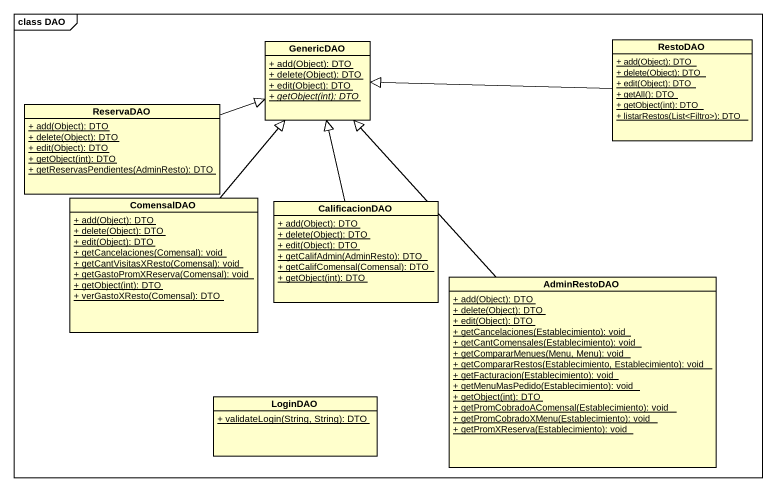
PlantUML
@startuml
mainframe class DAO
hide circle
hide empty members
skinparam classAttributeIconSize 0
class GenericDAO {
  {static} + add(Object): DTO
  {static} + delete(Object): DTO
  {static} + edit(Object): DTO
  {static} {abstract} + getObject(int): DTO
}
class RestoDAO {
  {static} + add(Object): DTO
  {static} + delete(Object): DTO
  {static} + edit(Object): DTO
  {static} + getAll(): DTO
  {static} + getObject(int): DTO
  {static} + listarRestos(List<Filtro>): DTO
}
class ReservaDAO {
  {static} + add(Object): DTO
  {static} + delete(Object): DTO
  {static} + edit(Object): DTO
  {static} + getObject(int): DTO
  {static} + getReservasPendientes(AdminResto): DTO
}
class ComensalDAO {
  {static} + add(Object): DTO
  {static} + delete(Object): DTO
  {static} + edit(Object): DTO
  {static} + getCancelaciones(Comensal): void
  {static} + getCantVisitasXResto(Comensal): void
  {static} + getGastoPromXReserva(Comensal): void
  {static} + getObject(int): DTO
  {static} + verGastoXResto(Comensal): DTO
}
class CalificacionDAO {
  {static} + add(Object): DTO
  {static} + delete(Object): DTO
  {static} + edit(Object): DTO
  {static} + getCalifAdmin(AdminResto): DTO
  {static} + getCalifComensal(Comensal): DTO
  {static} + getObject(int): DTO
}
class AdminRestoDAO {
  {static} + add(Object): DTO
  {static} + delete(Object): DTO
  {static} + edit(Object): DTO
  {static} + getCancelaciones(Establecimiento): void
  {static} + getCantComensales(Establecimiento): void
  {static} + getCompararMenues(Menu, Menu): void
  {static} + getCompararRestos(Establecimiento, Establecimiento): void
  {static} + getFacturacion(Establecimiento): void
  {static} + getMenuMasPedido(Establecimiento): void
  {static} + getObject(int): DTO
  {static} + getPromCobradoAComensal(Establecimiento): void
  {static} + getPromCobradoXMenu(Establecimiento): void
  {static} + getPromXReserva(Establecimiento): void
}
class LoginDAO {
  {static} + validateLogin(String, String): DTO
}
RestoDAO -left-|> GenericDAO
ReservaDAO -right-|> GenericDAO
ComensalDAO -up-|> GenericDAO
CalificacionDAO -up-|> GenericDAO
AdminRestoDAO -up-|> GenericDAO
@enduml
